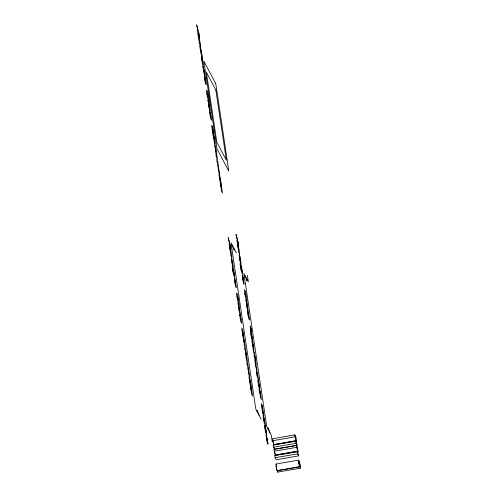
<?xml version="1.0" encoding="UTF-8"?>
<svg xmlns="http://www.w3.org/2000/svg" width="497" height="497" viewBox="0 0 497 497"><rect width="100%" height="100%" fill="white"/><g stroke="black" fill="none" stroke-linecap="round" stroke-linejoin="round"><path stroke-width="0.75" d="M199.85 45.935L199.993 47.687A4.019 0.36 80.1 0 0 200.061 48.166L200.31 49.613A4.274 0.379 80.1 0 0 200.608 50.924L200.453 50.644L200.869 53.465L202.347 56.254L200.192 45.979A7.89 0.702 80.1 0 0 200.092 45.786L200.067 45.743A5.038 0.447 80.1 0 0 199.844 45.917M242.374 331.623L243.785 338.233M267.013 438.758L267.411 440.777L267.051 438.789M243.294 335.059L242.685 332.176M251.886 336.842L251.265 333.86M242.735 277.761L243.325 281.01A4.653 0.416 80.1 0 0 243.393 281.153L243.462 281.234M252.513 343.222L253.097 346.471A4.653 0.416 80.1 0 0 253.172 346.62L252.389 340.768L252.507 341.153A4.019 0.36 80.1 0 1 252.718 341.942A3.641 0.323 80.1 0 1 252.93 342.918L253.016 343.359A3.895 0.348 80.1 0 1 253.153 344.079L253.768 348.378A3.653 0.323 80.1 0 1 253.818 349.08A4.019 0.36 80.1 0 1 253.793 349.708L253.253 348.633A3.858 0.342 80.1 0 1 253.023 347.689A4.771 0.422 80.1 0 1 252.917 347.21L251.998 341.159A3.504 0.311 80.1 0 1 251.979 340.644L252.06 340.259L252.538 343.191M233.441 271.145L234.093 274.369M240.132 314.632L240.237 316.148L239.678 314.023L240.629 321.137L241.697 323.156L240.163 314.62M250.264 382.398L249.78 379.739A5.597 0.497 80.1 0 0 249.73 379.646A3.665 0.323 80.1 0 0 249.668 379.559L250.115 382.243A4.989 0.441 80.1 0 0 250.146 382.311L250.227 382.417M243.816 338.221L243.636 336.047A5.318 0.472 80.1 0 0 243.294 333.928A4.193 0.373 80.1 0 0 243.002 332.555M250.482 330.406L250.575 331.959A14.146 1.255 80.1 0 0 250.892 334.208A6.927 0.615 80.1 0 0 251.339 336.935L251.811 338.78L251.178 334.897M202.695 62.1L201.9 56.534A4.597 0.41 80.1 0 1 202.347 58.466L202.788 61.063A12.065 1.075 80.1 0 1 202.857 61.504A9.505 0.845 80.1 0 1 202.987 62.405L203.143 63.641A3.79 0.335 80.1 0 1 203.192 64.958M265.963 431.427L265.858 430.197M232.639 264.224L232.105 261.26A5.411 0.478 80.1 0 0 232.037 261.118A4.094 0.367 80.1 0 0 231.975 261.037L232.466 264.069A4.672 0.416 80.1 0 0 232.565 264.242L232.59 264.261M234.149 274.332L233.503 271.163M256.968 372.918L257.452 375.583A4.989 0.441 80.1 0 0 257.483 375.651L257.117 373.085A5.597 0.497 80.1 0 0 257.067 372.986A3.665 0.323 80.1 0 0 257.005 372.899M234.242 248.96L233.981 250.041L232.136 244.984M247.152 279.637L246.897 280.718L245.046 275.655M298.685 461.533L299.523 466.695L277.022 470.616L276.245 467.236L275.953 464.055L298.473 460.123L299.523 466.695M241.884 328.635L241.977 330.188A14.146 1.255 80.1 0 0 242.3 332.437A6.927 0.615 80.1 0 0 242.741 335.164L243.213 337.016L242.579 333.127M204.801 78.072L205.385 81.322A4.653 0.416 80.1 0 0 205.46 81.471L204.677 75.619L204.795 76.004A4.019 0.36 80.1 0 1 205.006 76.793A3.641 0.323 80.1 0 1 205.218 77.768L205.304 78.209A3.895 0.348 80.1 0 1 205.441 78.93L206.056 83.229A3.653 0.323 80.1 0 1 206.112 83.931A4.019 0.36 80.1 0 1 206.081 84.558L205.541 83.484A3.858 0.342 80.1 0 1 205.311 82.539A4.771 0.422 80.1 0 1 205.205 82.061L204.286 76.01A3.504 0.311 80.1 0 1 204.267 75.494L204.348 75.109L204.826 78.041M247.972 311.346L248.084 312.868L247.525 310.743L248.469 317.856L249.537 319.869L248.015 311.352M266.547 435.745L266.659 437.261L266.094 435.155L267.044 442.249L268.113 444.268L266.603 435.763M264.342 420.872L263.857 418.219A5.597 0.497 80.1 0 0 263.808 418.12A3.665 0.323 80.1 0 0 263.745 418.033L264.193 420.717A4.989 0.441 80.1 0 0 264.224 420.785L264.305 420.891M241.983 271.07L241.331 267.871M256.974 411.311L257.272 410.305L259.08 415.287M267.926 428.849L268.225 427.849L270.033 432.831M211.79 125.666L211.884 127.22A14.146 1.255 80.1 0 0 212.207 129.469A6.927 0.615 80.1 0 0 212.648 132.196L213.12 134.047L212.368 128.723M200.434 48.718L200.925 51.39A4.989 0.441 80.1 0 0 200.956 51.458L200.608 48.93A5.597 0.497 80.1 0 0 200.54 48.793A3.665 0.323 80.1 0 0 200.477 48.706M241.281 267.864L241.933 271.089M240.467 260.975L239.952 257.98A5.411 0.478 80.1 0 0 239.877 257.837A4.094 0.367 80.1 0 0 239.821 257.757L240.306 260.788A4.672 0.416 80.1 0 0 240.405 260.962L240.43 260.981M243.487 281.221L242.617 275.307L242.735 275.692A4.019 0.36 80.1 0 1 242.94 276.481A3.641 0.323 80.1 0 1 243.157 277.456L243.244 277.898A3.895 0.348 80.1 0 1 243.375 278.612L243.996 282.917A3.653 0.323 80.1 0 1 244.046 283.619A4.019 0.36 80.1 0 1 244.021 284.247L243.48 283.172M300.064 466.801L277.531 470.715L277.755 472.1L300.256 468.18L299.679 463.434L299.275 462.285L299.554 464.943L298.734 461.539M294.796 434.9L295.877 436.938L296.075 438.279L295.206 436.639L296.603 441.821L296.026 442.318L297.131 445.349L274.63 449.269L273.549 447.238L273.238 445.144L273.791 444.697L296.293 440.771L294.796 434.9L272.294 438.82L273.791 444.697M296.367 445.405L297.442 447.437L297.641 448.779L296.777 447.145L298.175 452.326L297.597 452.823L298.697 455.848L276.195 459.775L275.121 457.737L274.81 455.65L275.357 455.196L297.865 451.276L296.367 445.405L273.866 449.325L275.357 455.196M273.238 445.144L295.74 441.224L296.293 440.771M274.81 455.65L297.312 451.73L297.865 451.276M272.586 440.752L295.088 436.832M296.423 440.622L273.922 444.542L272.704 440.559M273.549 447.238L296.057 443.312L297.131 445.349M274.151 451.257L296.653 447.337M276.239 454.91L297.995 451.121M275.121 457.737L297.622 453.817L298.697 455.848M298.498 460.129L299.082 462.285L299.064 460.825L299.554 462.291A4.001 0.354 80.1 0 1 299.629 462.601A3.74 0.335 80.1 0 1 300.039 464.714L300.101 465.099A5.069 0.454 80.1 0 1 300.182 465.67L300.231 466.012A3.56 0.317 80.1 0 1 300.263 468.205M275.997 464.049L276.17 464.447M202.627 62.119L201.465 55.739L201.422 56.95A3.572 0.317 80.1 0 0 201.447 57.174L202.105 61.634A3.951 0.354 80.1 0 0 202.776 64.492L202.944 64.921A4.603 0.41 80.1 0 0 203.198 65.008M265.895 431.446L264.746 425.065L264.69 426.277A3.572 0.317 80.1 0 0 264.715 426.501L265.373 430.955M211.884 125.654L212.399 126.617M250.575 330.393L251.091 331.356M241.977 328.623L242.493 329.586M219.134 173.59L219.189 173.67A7.89 0.702 80.1 0 1 219.289 173.857L221.445 184.132L219.966 181.349L219.544 178.529L219.705 178.827M263.311 415.032L263.36 415.113A7.89 0.702 80.1 0 1 263.46 415.306L265.615 425.581L264.137 422.792L263.714 419.971L263.876 420.269A4.274 0.379 80.1 0 1 263.578 418.952L263.329 417.492A4.019 0.36 80.1 0 1 263.261 417.014L263.112 415.262A5.038 0.447 80.1 0 1 263.311 415.045M236.336 252.911L230.981 242.797L255.812 409.124L261.167 419.238M245.238 294.733A9.387 0.832 80.1 0 1 245.81 296.349L245.015 293.292L245.245 294.758M257.135 375.136L256.98 374.837L257.396 377.658L258.875 380.447L256.719 370.172A7.89 0.702 80.1 0 0 256.62 369.979L256.57 369.898A5.038 0.447 80.1 0 0 256.371 370.11L256.52 371.88A4.019 0.36 80.1 0 0 256.589 372.359L256.843 373.806A4.274 0.379 80.1 0 0 257.135 375.117M212.654 129.22L213.201 132.078L212.964 131.32A6.281 0.559 80.1 0 1 212.803 130.431L212.666 129.636M241.014 265.081L240.983 265.019A5.25 0.466 80.1 0 0 240.896 264.864L240.871 264.833A4.106 0.367 80.1 0 0 240.728 265.261L240.728 265.367A3.672 0.329 80.1 0 0 240.772 266.038L241.349 270.033L240.877 267.635A17.122 1.522 80.1 0 1 240.734 266.696L240.07 263.702L241.405 271.499L242.412 274.033L242.524 273.487A3.566 0.317 80.1 0 0 242.493 272.946L241.735 267.852A3.641 0.323 80.1 0 0 241.523 266.864A4.318 0.385 80.1 0 0 241.039 265.149L241.045 265.156M251.842 336.836L251.668 336.134A6.281 0.559 80.1 0 1 251.494 335.171L251.463 334.99M243.238 335.059L243.058 334.288A6.281 0.559 80.1 0 1 242.903 333.4M232.826 266.864L232.888 267.032A5.318 0.472 80.1 0 0 232.981 267.218L233.087 267.311A3.908 0.348 80.1 0 0 233.174 266.895L233.168 266.665A4.175 0.373 80.1 0 0 233.056 265.361L232.869 263.944A7.666 0.683 80.1 0 0 232.758 263.186L232.472 261.515A4.032 0.36 80.1 0 0 232.18 260.086A4.038 0.36 80.1 0 0 231.757 258.502L231.658 258.254A5.467 0.485 80.1 0 0 231.571 258.073L231.571 258.073A4.063 0.36 80.1 0 0 231.409 259.217L231.639 261.043A7.84 0.696 80.1 0 0 231.757 261.863L232.037 263.534A4.156 0.367 80.1 0 0 232.366 265.187A4.343 0.385 80.1 0 0 232.453 265.547A4.038 0.36 80.1 0 0 232.826 266.87M239.604 255.228L239.504 254.973A5.467 0.485 80.1 0 0 239.411 254.793L239.411 254.793A4.063 0.36 80.1 0 0 239.256 255.936L239.479 257.763A7.84 0.696 80.1 0 0 239.604 258.583L239.877 260.254M274.276 451.065L275.493 455.041M276.717 468.938L277.022 470.616M251.134 390.425L251.171 390.549A5.312 0.472 80.1 0 1 251.339 391.164L251.519 394.065L252.588 396.084L251.277 387.337L251.171 388.157A12.437 1.106 80.1 0 0 251.14 388.48L251.246 389.735L251.153 389.238M238.15 246.86L237.448 244.114L238.094 247.916M259.819 391.996L259.123 389.257L259.769 393.059A6.212 0.553 80.1 0 0 259.987 393.866L260.018 394.003A5.312 0.472 80.1 0 1 260.186 394.618L260.366 397.525L261.434 399.545L260.13 390.791L260.018 391.611A12.437 1.106 80.1 0 0 259.987 391.934L260.099 393.195L259.993 392.661A4.448 0.398 80.1 0 0 259.838 392.058M276.407 465.95L276.587 466.745M221.246 188.201L221.426 191.096L222.488 193.116L221.184 184.368L221.078 185.188A12.437 1.106 80.1 0 0 221.047 185.511L221.153 186.766L221.047 186.213A4.448 0.398 80.1 0 0 220.892 185.63L220.177 182.828L220.823 186.63A6.212 0.553 80.1 0 0 221.041 187.444L221.078 187.58A5.312 0.472 80.1 0 1 221.246 188.195M276.587 468.441L276.177 465.962M249.5 380.466L249.252 379.018A4.019 0.36 80.1 0 1 249.183 378.54L249.034 376.788A5.038 0.447 80.1 0 1 249.233 376.571L249.283 376.639A7.89 0.702 80.1 0 1 249.382 376.825L251.538 387.101L250.059 384.318L249.637 381.497L249.798 381.795A4.274 0.379 80.1 0 1 249.5 380.478M251.072 333.537L252.383 339.998L252.234 337.817A5.318 0.472 80.1 0 0 251.886 335.699A4.193 0.373 80.1 0 0 251.6 334.319M212.436 129.102L212.461 129.245A9.039 0.801 80.1 0 1 212.586 129.959L213.691 135.265L213.542 133.078A5.318 0.472 80.1 0 0 213.194 130.959A4.193 0.373 80.1 0 0 212.909 129.587M242.53 332.071L242.555 332.213A9.039 0.801 80.1 0 1 242.679 332.928M251.14 333.909L251.153 333.984A9.039 0.801 80.1 0 1 251.277 334.692M242.76 277.73L242.287 274.798L242.207 275.183A3.504 0.311 80.1 0 0 242.225 275.698L243.145 281.749A4.771 0.422 80.1 0 0 243.244 282.228A3.858 0.342 80.1 0 0 243.48 283.172M265.845 430.141L265.162 425.854A4.597 0.41 80.1 0 1 265.615 427.793L266.057 430.39A12.065 1.075 80.1 0 1 266.125 430.831A9.505 0.845 80.1 0 1 266.255 431.731L266.411 432.968M199.024 33.895L196.601 24.85L197.98 30.665L197.508 30.944L197.986 34.125L198.558 32.845L198.924 34.554A5.057 0.447 80.1 0 1 199.111 35.958L199.365 36.256L199.222 35.231A10.735 0.957 80.1 0 0 199.03 33.895M295.74 441.224L296.057 443.312M297.312 451.73L297.622 453.817M274.431 447.959L274.63 449.269M247.376 275.338L248.357 281.898L243.89 273.468L266.765 426.662L271.232 435.099L272.213 441.659M251.258 331.406L251.681 334.232M212.567 126.667L212.989 129.5M242.66 329.635L243.083 332.468M257.968 381.255L258.192 383.05A7.84 0.696 80.1 0 0 258.31 383.877L258.589 385.548A4.156 0.367 80.1 0 0 258.918 387.2A4.343 0.385 80.1 0 0 259.005 387.561A4.038 0.36 80.1 0 0 259.378 388.878L259.44 389.039A5.318 0.472 80.1 0 0 259.533 389.226L259.639 389.325A3.908 0.348 80.1 0 0 259.726 388.909L259.72 388.673A4.175 0.373 80.1 0 0 259.608 387.374L259.422 385.952A7.666 0.683 80.1 0 0 259.31 385.2L259.024 383.529A4.032 0.36 80.1 0 0 258.732 382.094A4.038 0.36 80.1 0 0 258.31 380.516L258.21 380.261A5.467 0.485 80.1 0 0 258.123 380.081L258.123 380.081A4.063 0.36 80.1 0 0 257.962 381.224M277.854 470.957A3.56 0.317 80.1 0 1 277.761 472.125M219.699 178.802A4.274 0.379 80.1 0 1 219.407 177.51L219.158 176.05A4.019 0.36 80.1 0 1 219.09 175.571L218.941 173.82A5.038 0.447 80.1 0 1 219.14 173.602M212.461 126.754A4.498 0.398 80.1 0 1 212.405 126.667M265.373 430.949A3.951 0.354 80.1 0 0 266.044 433.819L266.212 434.248A4.603 0.41 80.1 0 0 266.467 434.335M266.417 432.986A3.79 0.335 80.1 0 1 266.46 434.285M251.153 331.493A4.498 0.398 80.1 0 1 251.097 331.406M240.026 256.8A4.032 0.36 80.1 0 1 240.318 258.235L240.598 259.906A7.666 0.683 80.1 0 1 240.716 260.664L240.902 262.081A4.175 0.373 80.1 0 1 241.014 263.385L241.014 263.615A3.908 0.348 80.1 0 1 240.927 264.037L240.828 263.938A5.318 0.472 80.1 0 1 240.734 263.752L240.666 263.584A4.038 0.36 80.1 0 1 240.293 262.273A4.343 0.385 80.1 0 1 240.213 261.907A4.038 0.36 80.1 0 1 239.889 260.298M239.554 255.141A4.063 0.36 80.1 0 1 239.976 256.732M238.162 246.916A4.448 0.398 80.1 0 1 238.318 247.487L238.423 248.053L238.318 246.798A12.437 1.106 80.1 0 1 238.349 246.475L238.454 245.648L239.759 254.402L238.69 252.383L238.243 249.37L238.628 250.097L238.523 249.519A5.312 0.472 80.1 0 0 238.349 248.879L238.311 248.742A6.212 0.553 80.1 0 1 238.094 247.928M242.555 329.722A4.498 0.398 80.1 0 1 242.499 329.635M251.14 389.17A4.448 0.398 80.1 0 0 250.985 388.598L250.271 385.796L250.917 389.598A6.212 0.553 80.1 0 0 251.134 390.412M203.261 66.573L203.391 67.934L202.838 65.803L203.776 72.922L204.845 74.941L203.261 66.536M210.014 111.819L210.144 113.179L209.597 111.042L210.535 118.168L211.598 120.187L210.014 111.819M234.882 281.147L235.479 284.29A4.653 0.416 80.1 0 0 235.553 284.439L234.77 278.587L234.895 278.972A4.019 0.36 80.1 0 1 235.1 279.761A3.641 0.323 80.1 0 1 235.311 280.737L235.398 281.178A3.895 0.348 80.1 0 1 235.535 281.898L236.15 286.197A3.653 0.323 80.1 0 1 236.205 286.899A4.019 0.36 80.1 0 1 236.174 287.527L235.634 286.452A3.858 0.342 80.1 0 1 235.404 285.508A4.771 0.422 80.1 0 1 235.298 285.029L234.379 278.979A3.504 0.311 80.1 0 1 234.36 278.463L234.441 278.078L234.882 281.128M258.459 383.187L259.018 386.076A4.672 0.416 80.1 0 0 259.117 386.25L258.639 383.23A5.411 0.478 80.1 0 0 258.583 383.131A4.094 0.367 80.1 0 0 258.527 383.05L258.465 383.125M219.519 176.715L220.016 179.274A4.989 0.441 80.1 0 0 220.053 179.342L219.686 176.77A5.597 0.497 80.1 0 0 219.637 176.677A3.665 0.323 80.1 0 0 219.575 176.59L219.519 176.715M234.683 276.872L234.541 277.301L233.565 274.779L232.223 266.982L232.888 269.977A17.122 1.522 80.1 0 0 233.037 270.915L233.509 273.313L232.925 269.318A3.672 0.329 80.1 0 1 232.888 268.647L232.888 268.548A4.106 0.367 80.1 0 1 233.025 268.113L233.056 268.144A5.25 0.466 80.1 0 1 233.136 268.299L233.199 268.442A4.318 0.385 80.1 0 1 233.677 270.138A3.641 0.323 80.1 0 1 233.888 271.132L234.646 276.226A3.566 0.317 80.1 0 1 234.683 276.767L234.683 276.872M213.865 137.613L213.983 138.744L213.872 138.185A4.448 0.398 80.1 0 0 213.722 137.601L213.008 134.805L213.654 138.607A6.212 0.553 80.1 0 0 213.872 139.415L213.909 139.551A5.312 0.472 80.1 0 1 214.07 140.166L214.25 143.074L215.319 145.087L214.014 136.34L213.903 137.16A12.437 1.106 80.1 0 0 213.872 137.483L213.872 137.57M230.465 250.202L230.583 251.333L230.471 250.774A4.448 0.398 80.1 0 0 230.322 250.196L229.608 247.394L230.254 251.196A6.212 0.553 80.1 0 0 230.471 252.01L230.502 252.147A5.312 0.472 80.1 0 1 230.67 252.762L230.85 255.663L231.919 257.682L230.614 248.929L230.502 249.755A12.437 1.106 80.1 0 0 230.471 250.078L230.465 250.202M243.965 340.582L244.077 341.712L243.971 341.178A4.448 0.398 80.1 0 0 243.816 340.569L243.101 337.767L243.747 341.576A6.212 0.553 80.1 0 0 243.965 342.383L244.002 342.52A5.312 0.472 80.1 0 1 244.164 343.135L244.344 346.042L245.412 348.055L244.108 339.308L244.002 340.128A12.437 1.106 80.1 0 0 243.965 340.451L243.965 340.582M201.875 58.845L202.422 61.727L201.875 58.845M265.143 428.172L265.69 431.054L265.143 428.172M218.407 167.682L218.81 169.67L218.407 167.663M248.5 370.65L248.904 372.638L248.5 370.632M203.739 69.468L204.143 71.45L203.795 69.481M210.498 114.708L210.902 116.696L210.535 114.701M240.591 317.676L240.995 319.664L240.591 317.658M248.432 314.396L248.835 316.384L248.432 314.396M203.385 68.984L203.733 70.68L203.416 68.984M210.144 114.229L210.492 115.919L210.169 114.229M240.237 317.198L240.585 318.888L240.262 317.198M248.078 313.918L248.425 315.607L248.109 313.918M266.653 438.311L267.001 440.007L266.678 438.311M199.57 42.301L199.465 44.047L198.03 34.442L198.943 38.089L199.073 36.275L200.558 46.215L199.57 42.301M262.838 411.628L262.733 413.374L261.298 403.769L262.205 407.416L262.335 405.595L263.82 415.542L262.838 411.628M217.86 164.631L218.444 171.148L219.512 173.167L217.86 164.631M247.953 367.6L248.537 374.117L249.606 376.13L247.953 367.6M251.358 330.051L251.283 330.418A4.951 0.441 80.1 0 0 251.066 329.343L250.817 328.43L251.047 329.971L250.159 325.982L251.184 329.169A7.809 0.696 80.1 0 1 251.358 330.051M230.105 245.518L229.527 246.804L229.049 243.617L229.521 243.344L228.142 237.523L230.571 246.568A10.735 0.957 80.1 0 1 230.763 247.904L230.906 248.929L230.658 248.624A5.057 0.447 80.1 0 0 230.465 247.226L230.117 245.568M237.945 242.238L237.367 243.524L236.895 240.337L237.361 240.057L235.982 234.242L238.411 243.288A10.735 0.957 80.1 0 1 238.603 244.623L238.746 245.648L238.498 245.344A5.057 0.447 80.1 0 0 238.311 243.946L237.945 242.238M255.085 357.039L254.514 358.318L254.035 355.138L254.507 354.858L253.128 349.043L255.557 358.088A10.735 0.957 80.1 0 1 255.75 359.418L255.893 360.449L255.638 360.145A5.057 0.447 80.1 0 0 255.452 358.747L255.104 357.088M215.76 83.633L203.857 61.15L216.928 148.69L228.831 171.173L215.76 83.633M215.872 90.137L206.354 72.152L216.81 142.185L226.334 160.171L215.872 90.137M207.578 91.783L206.33 90.019L207.423 97.35L209.032 101.531L207.578 91.783M207.547 94.492L207.081 93.604L207.305 95.07A9.387 0.832 80.1 0 1 207.87 96.66L207.547 94.492M208.895 102.078L207.827 100.059L209.231 106.892L208.697 105.886L209.125 108.737L210.194 110.75L208.796 103.935L209.324 104.923L208.895 102.078M215.623 147.112L214.555 145.093L216.027 151.25L215.257 149.796L215.704 152.809L216.475 154.263L216.729 155.946L215.959 154.499L216.406 157.512L217.475 159.525L215.623 147.112M217.754 161.407L216.686 159.388L217.139 162.401L218.208 164.42L217.754 161.407M245.518 291.472L244.269 289.708L245.363 297.038L246.972 301.219L245.518 291.472M246.835 301.76L245.767 299.747L247.171 306.581L246.636 305.574L247.059 308.42L248.127 310.439L246.736 303.624L247.257 304.611L246.835 301.76M237.672 294.752L236.423 292.988L237.516 300.318L239.132 304.499L237.672 294.752M237.641 297.461L237.175 296.572L237.392 298.014A9.387 0.832 80.1 0 1 237.97 299.629L237.641 297.461M238.989 305.046L237.92 303.027L239.324 309.861L238.79 308.854L239.219 311.706L240.287 313.719L238.889 306.904L239.417 307.892L238.989 305.046M255.719 361.288L254.657 359.269L255.899 367.594L256.961 369.606L255.402 362.847L256.172 364.301L255.719 361.288M245.717 350.081L244.648 348.062L246.121 354.218L245.35 352.764L245.798 355.777L246.823 358.915L246.052 357.467L246.5 360.48L247.568 362.493L245.717 350.081M247.848 364.376L246.779 362.356L247.233 365.37L248.301 367.389L247.848 364.376"/></g></svg>
